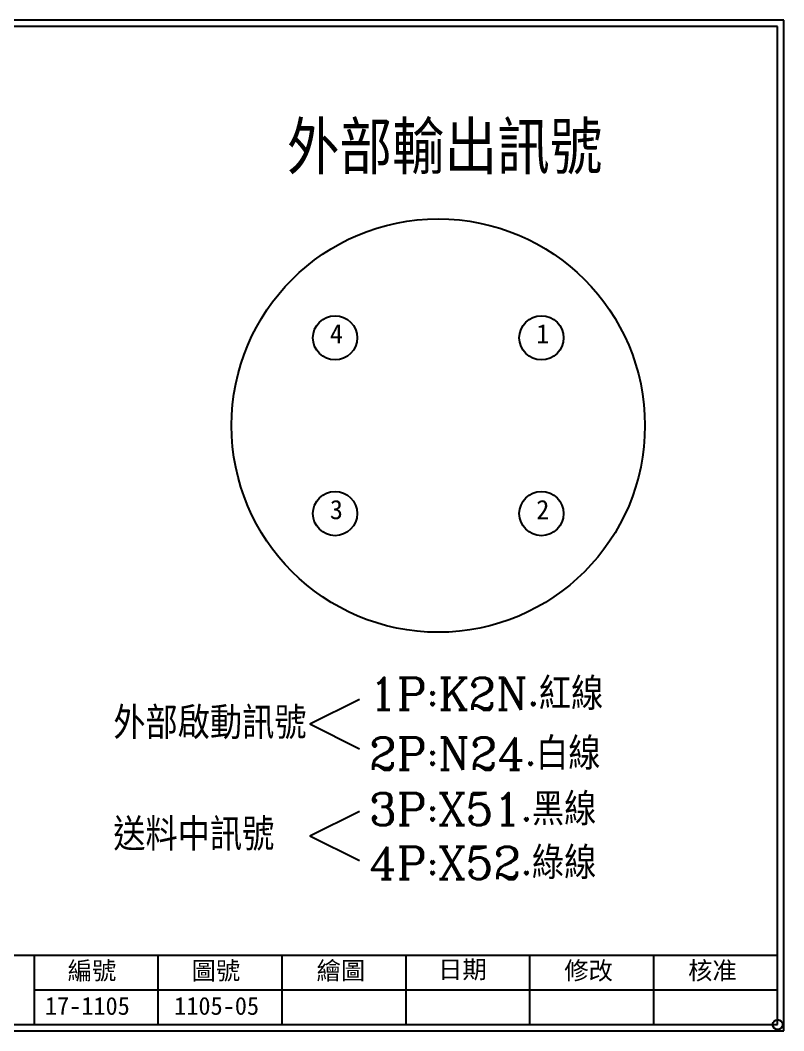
# Model space of a CAD drawing. Extents: x 275 to 562, y 265 to 469.
# Drawn here: x 407.8 to 561.9, y 264.9 to 468.9 of the extents above; entities that cross this region are included whole.
import ezdxf

# ---------------------------------------------------------------- set-up
doc = ezdxf.new("R2010")
doc.units = 0
doc.layers.get('0').update_dxf_attribs({"linetype": 'CONTINUOUS'})
doc.layers.add('圖框層', color=7, linetype='CONTINUOUS')
doc.layers.add('標尺寸層', color=3, linetype='CONTINUOUS')
doc.styles.add('CNS', font='romanc.shx', dxfattribs={"bigfont": 'chineset.shx'})
doc.styles.add('STSL', font='kaiu.ttf')

msp = doc.modelspace()

# ---------------------------------------------------------------- linework, layer by layer
at = {"color": 7}
for centre, radius in [((471.32, 404.8), 4.46), ((512.98, 404.8), 4.46), ((471.32, 369.33), 4.46), ((512.98, 369.33), 4.46), ((560.65, 266.2), 1)]:
    msp.add_circle(centre, radius, dxfattribs=at)
at = {"layer": '圖框層', "color": 7}
for p, q in [((561.9, 468.91), (274.9, 468.91)), ((560.65, 467.66), (276.15, 467.66)), ((560.65, 266.2), (560.65, 467.66)), ((561.9, 264.95), (561.9, 468.91)), ((276.15, 280.2), (560.65, 280.2)), ((410.65, 266.2), (410.65, 280.2)), ((435.65, 266.2), (435.65, 280.2)), ((460.65, 266.2), (460.65, 280.2)), ((485.65, 266.2), (485.65, 280.2)), ((510.65, 266.2), (510.65, 280.2)), ((535.65, 266.2), (535.65, 280.2)), ((410.65, 273.2), (560.65, 273.2)), ((276.15, 266.2), (560.65, 266.2)), ((274.9, 264.95), (561.9, 264.95))]:
    msp.add_line(p, q, dxfattribs=at)
at = {"layer": '標尺寸層', "color": 7}
for p, q in [((476.23, 331.8), (466.23, 326.8)), ((476.23, 321.8), (466.23, 326.8)), ((476.23, 309.23), (466.23, 304.23)), ((476.23, 299.23), (466.23, 304.23))]:
    msp.add_line(p, q, dxfattribs=at)
msp.add_circle((492.15, 387.1), 41.72, dxfattribs=at)

# ---------------------------------------------------------------- texts
at = {"layer": '圖框層', "color": 7, "style": 'STSL'}
for s, height, p in [('4', 3.89, (470.27, 403.67)), ('1', 3.89, (511.94, 403.67)), ('3', 3.89, (470.27, 368.2)), ('2', 3.89, (511.94, 368.2)), ('繪圖', 3.6, (467.59, 275.29)), ('日期', 3.6, (492.12, 275.53)), ('編號', 3.6, (417.36, 275.28)), ('圖號', 3.6, (442.36, 275.28)), ('修改', 3.6, (517.59, 275.29)), ('核准', 3.6, (542.59, 275.29)), ('17-1105', 3.6, (412.76, 268.17)), ('1105-05', 3.6, (438.85, 268.17))]:
    msp.add_text(s, height=height, dxfattribs=at).set_placement(p)
at = {"layer": '標尺寸層', "color": 7, "attachment_point": 1, "style": 'CNS'}
for s, width, insert, char_height in [('外部輸出訊號', 68.3462, (461.61, 448.39), 10.61), ('1P:K2N.紅線', 58.2977, (478.2, 336.2), 6.5), ('外部啟動訊號', 54.3093, (426.57, 330.31), 6.5), ('2P:N24.白線', 58.2977, (478.2, 324.14), 6.5), ('3P:X51.黑線', 58.2977, (478.2, 312.92), 6.5), ('送料中訊號', 54.3093, (426.57, 307.8), 6.5), ('4P:X52.綠線', 58.2977, (478.2, 302.07), 6.5)]:
    msp.add_mtext_dynamic_manual_height_columns(s, width=width, gutter_width=32.5, heights=[0], dxfattribs=dict(at, insert=insert, char_height=char_height))

doc.saveas('drawing.dxf')
